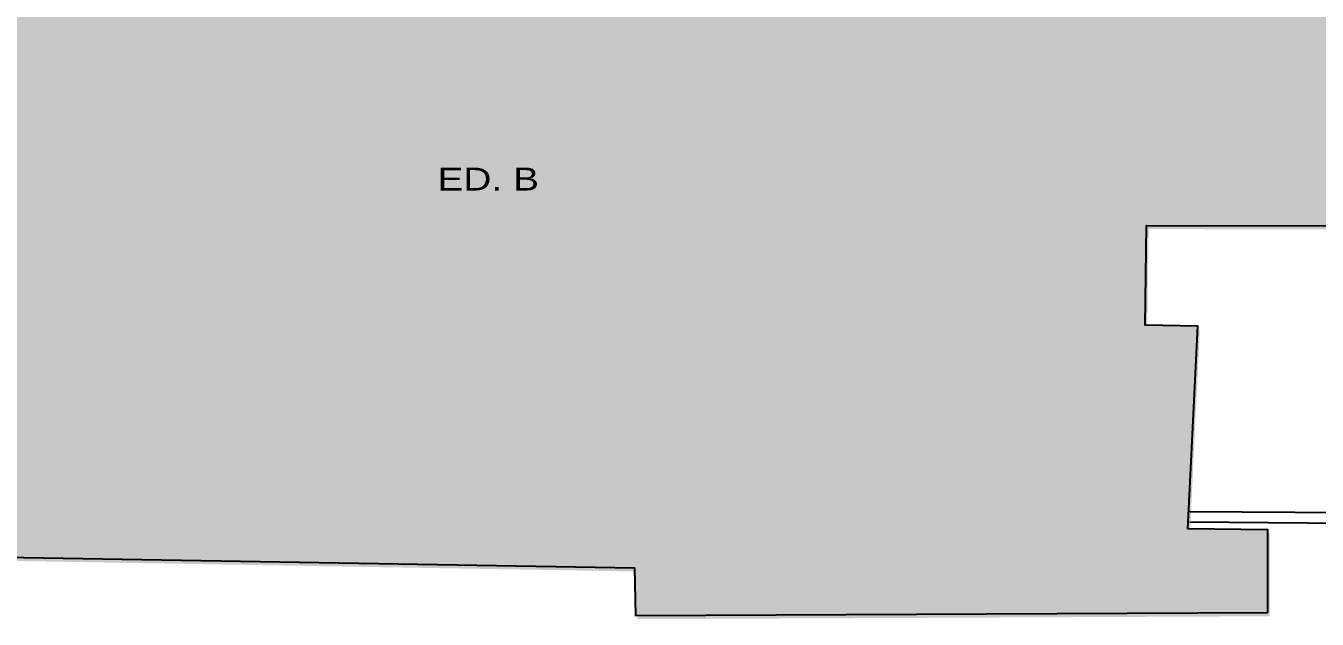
# Model space of a CAD drawing. Header units: millimetres. Extents: x 793 to 3159, y 750 to 2095.
# Drawn here: x 1173.04 to 1221.96, y 1089.29 to 1111.74 of the extents above; entities that cross this region are included whole.
import ezdxf

# ---------------------------------------------------------------- set-up
doc = ezdxf.new("R2010")
doc.units = ezdxf.units.MM
for name, color, linetype in [('CONTORNO EDIFICIO EXISTENTES', 70, 'Continuous'), ('MUROS EXISTENTE', 7, 'Continuous'), ('POLI - ACADEMICO', 150, 'Continuous'), ('TEXTO', 2, 'Continuous')]:
    doc.layers.add(name, color=color, linetype=linetype)
doc.styles.add('VERTICES', font='arial.ttf', dxfattribs={"height": 0.5})

msp = doc.modelspace()

# ---------------------------------------------------------------- hatches: boundary and pattern name
at = {"layer": 'CONTORNO EDIFICIO EXISTENTES'}
h = msp.add_hatch(color=150, dxfattribs=at)
h.dxf.hatch_style = 1
edge = h.paths.add_edge_path()
edge.add_line((1225.4888, 1130.53666), (1225.54234, 1133.98777))
edge.add_line((1225.54234, 1133.98777), (1243.05468, 1133.71606))
edge.add_line((1243.05468, 1133.71606), (1243.04482, 1104.0128))
edge.add_line((1243.04482, 1104.0128), (1215.57531, 1104.04941))
edge.add_line((1215.57531, 1104.04941), (1215.52297, 1100.26939))
edge.add_line((1215.52297, 1100.26939), (1217.51445, 1100.23093))
edge.add_line((1217.51445, 1100.23093), (1217.14599, 1092.56733))
edge.add_line((1220.16284, 1092.52705), (1220.16607, 1089.39484))
edge.add_line((1220.16607, 1089.39484), (1196.207, 1089.28579))
edge.add_line((1196.207, 1089.28579), (1196.17235, 1091.09039))
edge.add_line((1196.17235, 1091.09039), (1167.06005, 1091.58163))
edge.add_line((1167.06005, 1091.58163), (1161.21677, 1097.45922))
edge.add_line((1161.21677, 1097.45922), (1161.31749, 1104.80228))
edge.add_line((1161.31749, 1104.80228), (1161.39986, 1112.29276))
edge.add_line((1161.39986, 1112.29276), (1161.63563, 1119.43786))
edge.add_line((1161.63563, 1119.43786), (1167.65619, 1125.2982))
edge.add_line((1167.65619, 1125.2982), (1184.02558, 1124.95368))
edge.add_line((1184.02558, 1124.95368), (1183.52188, 1124.96554))
edge.add_line((1183.52188, 1124.96554), (1184.15711, 1124.94964))
edge.add_line((1184.15711, 1124.94964), (1183.85546, 1120.86152))
edge.add_line((1183.85546, 1120.86152), (1215.49558, 1120.28795))
edge.add_line((1215.49558, 1120.28795), (1215.67792, 1130.45002))
edge.add_line((1215.92128, 1130.72733), (1225.4888, 1130.53666))
at = {"layer": 'POLI - ACADEMICO'}
h = msp.add_hatch(color=256, dxfattribs=at)
h.dxf.hatch_style = 1
h.paths.add_polyline_path([(1220.0905, 1089.53376), (1220.08727, 1092.66597), (1217.0594, 1092.70633), (1217.43888, 1100.36985), (1215.4474, 1100.40831), (1215.49975, 1104.18833), (1242.96926, 1104.15172), (1242.97911, 1133.85498), (1225.46677, 1134.12669), (1225.41323, 1130.67558), (1215.59708, 1130.67558), (1215.42001, 1120.42687), (1183.7799, 1121.00044), (1183.99825, 1126.25305), (1167.58062, 1125.43712), (1161.56006, 1119.57678), (1161.14121, 1097.59815), (1166.98448, 1091.72055), (1196.09679, 1091.22931), (1196.13143, 1089.42471)])

# ---------------------------------------------------------------- linework, layer by layer
at = {"layer": 'CONTORNO EDIFICIO EXISTENTES'}
msp.add_lwpolyline([(1220.0905, 1089.53376), (1220.08727, 1092.66597), (1217.0594, 1092.70633), (1217.43888, 1100.36985), (1215.4474, 1100.40831), (1215.49975, 1104.18833), (1242.96926, 1104.15172), (1242.97911, 1133.85498), (1225.46677, 1134.12669), (1225.41323, 1130.67558), (1215.59708, 1130.67558), (1215.42001, 1120.42687), (1183.7799, 1121.00044), (1183.99825, 1126.25305), (1167.58062, 1125.43712), (1161.56006, 1119.57678), (1161.14121, 1097.59815), (1166.98448, 1091.72055), (1196.09679, 1091.22931), (1196.13143, 1089.42471), (1220.0905, 1089.53376)], dxfattribs=at)
at = {"layer": 'MUROS EXISTENTE'}
for p, q in [((1217.13274, 1093.36241, 300.607), (1242.36379, 1093.17974, 300.011)), ((1217.13274, 1093.36241, 300.607), (1242.36379, 1093.17974, 300.011)), ((1217.13274, 1093.36241, 300.607), (1242.36379, 1093.17974, 300.011)), ((1217.13385, 1092.96491, 300.281), (1242.36491, 1092.78224, 299.685)), ((1217.13385, 1092.96491, 300.281), (1242.36491, 1092.78224, 299.685)), ((1217.13385, 1092.96491, 300.281), (1242.36491, 1092.78224, 299.685))]:
    msp.add_line(p, q, dxfattribs=at)

# ---------------------------------------------------------------- texts
at = {"layer": 'TEXTO', "color": 0, "style": 'VERTICES', "width": 1.221414}
msp.add_text('ED. B', height=0.864, dxfattribs=at).set_placement((1188.63121, 1105.50963, 306.056))

doc.saveas('drawing.dxf')
